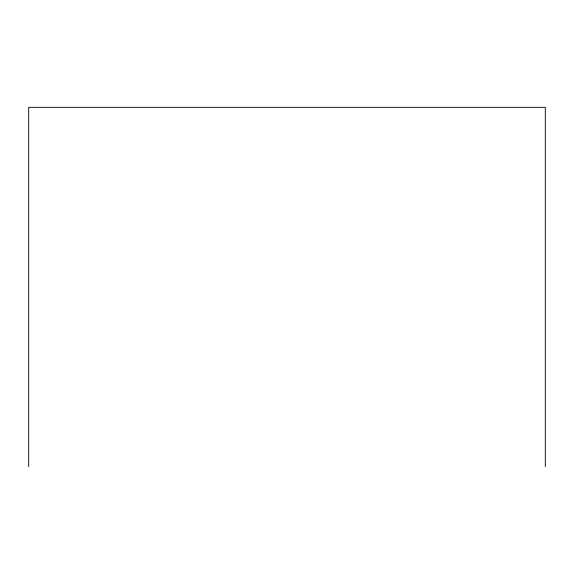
<?xml version="1.0" encoding="UTF-8"?>
<svg xmlns="http://www.w3.org/2000/svg" width="574" height="574" viewBox="0 0 574 574"><rect width="100%" height="100%" fill="white"/><g stroke="black" fill="none" stroke-linecap="round" stroke-linejoin="round"><path stroke-width="0.86" d="M545.3 466.669L545.3 107.331L28.7 107.331L28.7 466.669"/></g></svg>
